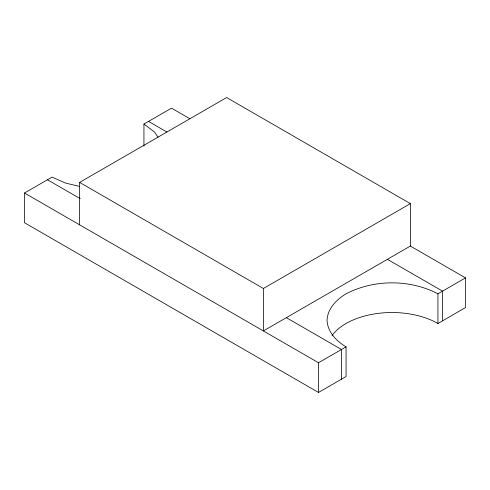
<?xml version="1.0" encoding="UTF-8"?>
<svg xmlns="http://www.w3.org/2000/svg" width="490" height="490" viewBox="0 0 490 490"><rect width="100%" height="100%" fill="white"/><g stroke="black" fill="none" stroke-linecap="round" stroke-linejoin="round"><path stroke-width="0.73" d="M332.036 335.595A64.968 37.51 0 0 1 437.938 323.504L465.5 307.591L465.5 277.885L437.938 293.798C409.763 279.184 374.219 279.22 346.062 293.798C336.434 299.592 327.571 308.602 327.032 320.319C327.602 332.006 336.385 341.12 346.062 346.846L346.062 376.547L318.5 392.459L24.5 222.723L24.5 193.017L52.063 177.104L65.519 183.064L79.76 186.47M143.938 146.149L143.938 124.062L171.5 108.149L189.875 118.758M79.625 182.409L226.625 97.541L410.375 203.626L410.375 246.06L263.375 330.928L263.375 288.494L79.625 182.409L79.625 224.843M263.375 288.494L410.375 203.626M24.5 193.017L318.5 362.759L346.062 346.846M410.375 246.06L465.5 277.885M148.531 121.41L166.906 132.018M387.406 259.32L442.531 291.146L442.531 320.852M47.469 179.757L80.28 198.701M286.344 317.667L341.469 349.499L341.469 379.199M143.938 124.062L154.264 131.828L158.099 137.176M437.938 293.798L437.938 323.504M318.5 362.759L318.5 392.459"/></g></svg>
